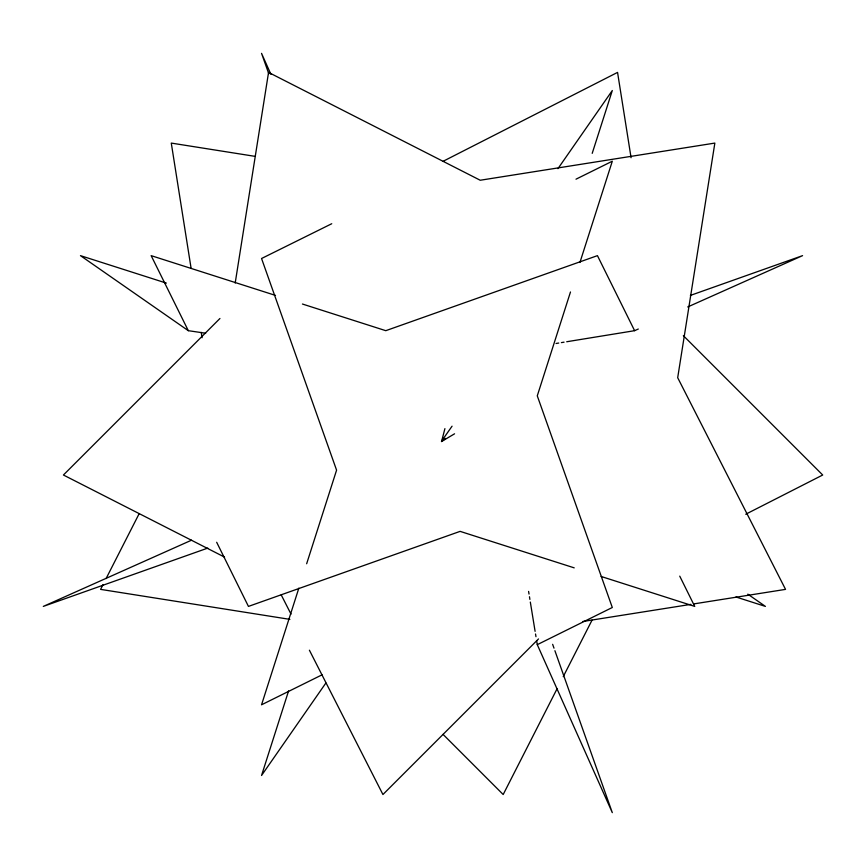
<?xml version="1.0" encoding="UTF-8"?>
<svg xmlns="http://www.w3.org/2000/svg" width="866" height="866" viewBox="0 0 866 866"><rect width="100%" height="100%" fill="white"/><g stroke="black" fill="none" stroke-linecap="round" stroke-linejoin="round"><path stroke-width="1.3" d="M235.195 283.03L268.557 72.398L480.219 180.247L714.851 143.085L677.688 377.717L785.538 589.378L693.558 603.948M454.563 433.801L441.563 441.53L444.918 428.638M298.857 588.122L261.543 704.794L322.055 674.82M306.651 563.755L336.582 470.162L261.554 258.501L331.743 223.731M288.605 690.862L261.554 775.481L325.865 683.036M592.214 153.347L612.305 90.519L557.942 168.654M570.488 291.983L537.277 395.838L612.305 607.499L537.277 644.661L612.305 812.644L554.9 650.702M579.917 262.495L612.305 161.206L575.998 179.186M103.032 584.572L100.586 589.378L289.883 619.363M106.096 578.553L139.188 513.614M557.109 688.687L503.189 794.523L443.067 734.39M563.246 676.66L592.041 620.143M441.465 441.303L452.063 426.191M219.942 318.482L63.424 475.012L224.575 557.119M538.5 638.946L382.934 794.523L309.4 650.204M441.563 441.53L445.47 438.369M443.175 161.26L617.555 72.398L631.076 157.72M745.734 514.231L822.7 475.012L683.35 335.662M566.71 341.745L634.605 330.682L638.307 329.026M687.712 306.954L802.576 255.643L690.375 295.425M191.516 540.2L43.3 606.406L207.786 548.091M556.059 343.477L558.722 343.044M561.385 342.611L564.047 342.178M582.905 621.474L690.884 604.371M166.369 283.117L80.462 255.643L188.312 330.682L205.643 333.226M255.254 156.389L171.273 143.085L191.115 268.406M275.518 295.414L151.149 255.643L188.312 330.682M302.44 304.031L385.781 330.682L597.443 255.643L634.605 330.682M735.927 596.977L765.414 606.406L747.813 594.152M574.212 567.858L460.106 531.367L248.445 606.406L216.673 542.268M601.134 576.475L694.727 606.406L679.745 576.15M281.212 594.888L291.019 614.124M270.928 74.357L261.543 53.356L268.785 73.762M552.638 644.326L554.002 648.158M528.596 591.413L529.029 594.076M529.462 596.739L529.895 599.402M530.328 602.065L535.101 631.346M535.534 634.009L535.967 636.672M536.628 640.667L537.277 644.661M201.248 332.392L202.092 337.718"/></g></svg>
